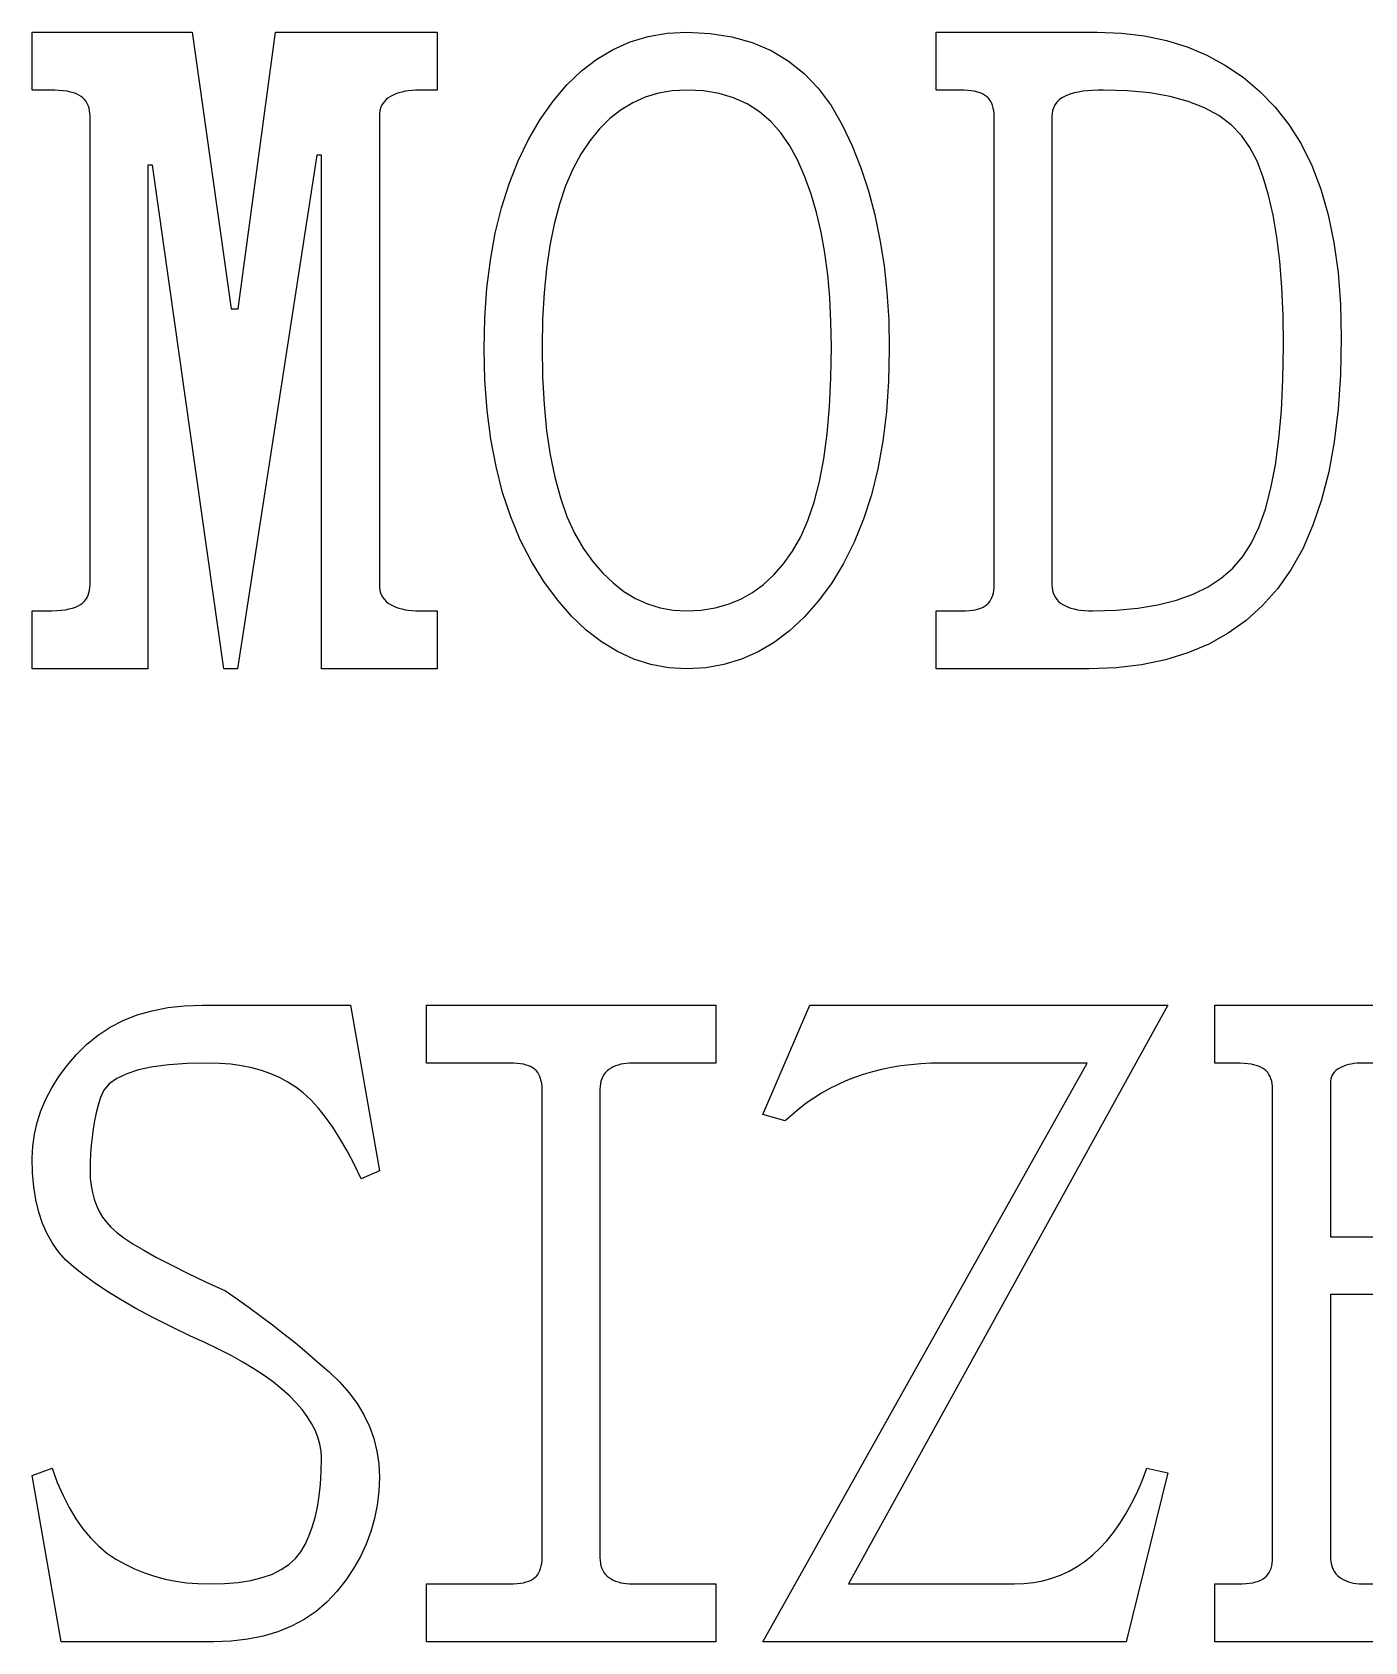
# Model space of a CAD drawing. Extents: x -210 to 210, y -160 to 160.
# Drawn here: x -179.92 to -172.72, y -134.67 to -125.98 of the extents above; entities that cross this region are included whole.
import ezdxf

# ---------------------------------------------------------------- set-up
doc = ezdxf.new("R2010")
doc.units = 0
doc.header["$MEASUREMENT"] = 0
doc.layers.get('0').update_dxf_attribs({"linetype": 'CONTINUOUS'})

msp = doc.modelspace()

# ---------------------------------------------------------------- linework, layer by layer
for points in [[(-178.042363, -128.963564), (-178.041621, -128.979385), (-178.041621, -128.979385), (-178.039297, -128.994199), (-178.039297, -128.994199), (-178.035605, -129.008057), (-178.035605, -129.008057), (-178.030273, -129.020977), (-178.030273, -129.020977), (-178.023496, -129.032891), (-178.023496, -129.032891), (-178.015254, -129.043857), (-178.015254, -129.043857), (-178.005449, -129.053857), (-178.005449, -129.053857), (-177.994141, -129.06291), (-177.994141, -129.06291), (-177.981309, -129.070996), (-177.981309, -129.070996), (-177.967363, -129.078184), (-177.967363, -129.078184), (-177.952656, -129.084482), (-177.952656, -129.084482), (-177.937129, -129.09), (-177.937129, -129.09), (-177.920781, -129.094619), (-177.920781, -129.094619), (-177.903691, -129.098418), (-177.903691, -129.098418), (-177.885859, -129.101377), (-177.885859, -129.101377), (-177.867168, -129.103496), (-177.867168, -129.103496), (-177.847715, -129.104746), (-177.847715, -129.104746), (-177.82752, -129.105166), (-177.82752, -129.105166), (-177.729863, -129.105166), (-177.729863, -129.105166), (-177.729863, -129.417656), (-177.729863, -129.417656), (-178.354863, -129.417656), (-178.354863, -129.417656), (-178.354863, -129.105166), (-178.354863, -129.105166), (-178.354863, -129.104717), (-178.354863, -129.104717), (-178.354863, -129.103359), (-178.354863, -129.103359), (-178.354863, -129.101094), (-178.354863, -129.101094), (-178.354863, -129.09792), (-178.354863, -129.09792), (-178.354863, -129.093857), (-178.354863, -129.093857), (-178.354863, -129.088896), (-178.354863, -129.088896), (-178.354863, -129.083008), (-178.354863, -129.083008), (-178.354863, -129.07624), (-178.354863, -129.07624), (-178.354863, -129.068555), (-178.354863, -129.068555), (-178.354863, -129.060049), (-178.354863, -129.060049), (-178.354863, -129.050703), (-178.354863, -129.050703), (-178.354863, -129.040615), (-178.354863, -129.040615), (-178.354863, -129.029717), (-178.354863, -129.029717), (-178.354863, -129.018057), (-178.354863, -129.018057), (-178.354863, -129.005615), (-178.354863, -129.005615), (-178.354863, -128.992393), (-178.354863, -128.992393), (-178.354863, -128.978359), (-178.354863, -128.978359), (-178.354863, -128.963564), (-178.354863, -128.963564), (-178.354863, -126.644238), (-178.354863, -126.644238), (-178.379277, -126.644238), (-178.379277, -126.644238), (-178.808984, -129.417656), (-178.808984, -129.417656), (-178.882188, -129.417656), (-178.882188, -129.417656), (-179.267949, -126.697939), (-179.267949, -126.697939), (-179.292363, -126.697939), (-179.292363, -126.697939), (-179.292363, -128.963564), (-179.292363, -128.963564), (-179.292363, -128.978359), (-179.292363, -128.978359), (-179.292363, -128.992393), (-179.292363, -128.992393), (-179.292363, -129.005615), (-179.292363, -129.005615), (-179.292363, -129.018057), (-179.292363, -129.018057), (-179.292363, -129.029717), (-179.292363, -129.029717), (-179.292363, -129.040615), (-179.292363, -129.040615), (-179.292363, -129.050703), (-179.292363, -129.050703), (-179.292363, -129.060049), (-179.292363, -129.060049), (-179.292363, -129.068555), (-179.292363, -129.068555), (-179.292363, -129.07624), (-179.292363, -129.07624), (-179.292363, -129.083008), (-179.292363, -129.083008), (-179.292363, -129.088896), (-179.292363, -129.088896), (-179.292363, -129.093857), (-179.292363, -129.093857), (-179.292363, -129.09792), (-179.292363, -129.09792), (-179.292363, -129.101094), (-179.292363, -129.101094), (-179.292363, -129.103359), (-179.292363, -129.103359), (-179.292363, -129.104717), (-179.292363, -129.104717), (-179.292363, -129.105166), (-179.292363, -129.105166), (-179.292363, -129.417656), (-179.292363, -129.417656), (-179.917363, -129.417656), (-179.917363, -129.417656), (-179.917363, -129.105166), (-179.917363, -129.105166), (-179.839238, -129.105166), (-179.839238, -129.105166), (-179.810918, -129.104746), (-179.810918, -129.104746), (-179.784629, -129.103496), (-179.784629, -129.103496), (-179.760234, -129.101377), (-179.760234, -129.101377), (-179.737891, -129.098418), (-179.737891, -129.098418), (-179.717598, -129.094619), (-179.717598, -129.094619), (-179.699219, -129.09), (-179.699219, -129.09), (-179.682832, -129.084482), (-179.682832, -129.084482), (-179.668516, -129.078184), (-179.668516, -129.078184), (-179.656113, -129.070996), (-179.656113, -129.070996), (-179.645371, -129.06291), (-179.645371, -129.06291), (-179.635859, -129.053857), (-179.635859, -129.053857), (-179.627637, -129.043857), (-179.627637, -129.043857), (-179.620645, -129.032891), (-179.620645, -129.032891), (-179.615, -129.020977), (-179.615, -129.020977), (-179.610527, -129.008057), (-179.610527, -129.008057), (-179.607422, -128.994199), (-179.607422, -128.994199), (-179.605488, -128.979385), (-179.605488, -128.979385), (-179.604863, -128.963564), (-179.604863, -128.963564), (-179.604863, -126.434277), (-179.604863, -126.434277), (-179.605488, -126.418486), (-179.605488, -126.418486), (-179.607324, -126.403643), (-179.607324, -126.403643), (-179.610293, -126.389785), (-179.610293, -126.389785), (-179.614492, -126.376885), (-179.614492, -126.376885), (-179.619941, -126.364951), (-179.619941, -126.364951), (-179.626582, -126.353994), (-179.626582, -126.353994), (-179.634375, -126.343984), (-179.634375, -126.343984), (-179.643438, -126.334932), (-179.643438, -126.334932), (-179.653672, -126.326855), (-179.653672, -126.326855), (-179.66541, -126.319678), (-179.66541, -126.319678), (-179.67875, -126.31334), (-179.67875, -126.31334), (-179.693828, -126.307861), (-179.693828, -126.307861), (-179.710566, -126.303223), (-179.710566, -126.303223), (-179.729004, -126.299424), (-179.729004, -126.299424), (-179.749141, -126.296475), (-179.749141, -126.296475), (-179.771016, -126.294355), (-179.771016, -126.294355), (-179.794512, -126.293096), (-179.794512, -126.293096), (-179.819707, -126.292676), (-179.819707, -126.292676), (-179.917363, -126.292676), (-179.917363, -126.292676), (-179.917363, -125.980186), (-179.917363, -125.980186), (-179.053105, -125.980186), (-179.053105, -125.980186), (-178.843145, -127.474307), (-178.843145, -127.474307), (-178.804082, -127.474307), (-178.804082, -127.474307), (-178.603867, -125.980186), (-178.603867, -125.980186), (-177.729863, -125.980186), (-177.729863, -125.980186), (-177.729863, -126.292676), (-177.729863, -126.292676), (-177.82752, -126.292676), (-177.82752, -126.292676), (-177.847715, -126.293096), (-177.847715, -126.293096), (-177.867168, -126.294355), (-177.867168, -126.294355), (-177.885859, -126.296475), (-177.885859, -126.296475), (-177.903691, -126.299424), (-177.903691, -126.299424), (-177.920781, -126.303223), (-177.920781, -126.303223), (-177.937129, -126.307861), (-177.937129, -126.307861), (-177.952656, -126.31334), (-177.952656, -126.31334), (-177.967363, -126.319678), (-177.967363, -126.319678), (-177.981309, -126.326855), (-177.981309, -126.326855), (-177.994141, -126.334932), (-177.994141, -126.334932), (-178.005449, -126.343984), (-178.005449, -126.343984), (-178.015254, -126.353994), (-178.015254, -126.353994), (-178.023496, -126.364951), (-178.023496, -126.364951), (-178.030273, -126.376885), (-178.030273, -126.376885), (-178.035605, -126.389785), (-178.035605, -126.389785), (-178.039297, -126.403643), (-178.039297, -126.403643), (-178.041621, -126.418486), (-178.041621, -126.418486), (-178.042363, -126.434277), (-178.042363, -126.434277), (-178.042363, -128.963564)], [(-175.28832, -127.68915), (-175.292227, -127.863945), (-175.292227, -127.863945), (-175.30375, -128.030225), (-175.30375, -128.030225), (-175.323047, -128.188018), (-175.323047, -128.188018), (-175.350098, -128.337295), (-175.350098, -128.337295), (-175.384766, -128.478096), (-175.384766, -128.478096), (-175.427246, -128.610391), (-175.427246, -128.610391), (-175.477422, -128.73416), (-175.477422, -128.73416), (-175.535273, -128.849463), (-175.535273, -128.849463), (-175.60082, -128.95624), (-175.60082, -128.95624), (-175.672227, -129.053086), (-175.672227, -129.053086), (-175.747441, -129.138516), (-175.747441, -129.138516), (-175.826562, -129.212588), (-175.826562, -129.212588), (-175.909512, -129.275244), (-175.909512, -129.275244), (-175.996328, -129.326523), (-175.996328, -129.326523), (-176.086973, -129.366396), (-176.086973, -129.366396), (-176.181523, -129.394893), (-176.181523, -129.394893), (-176.279844, -129.411982), (-176.279844, -129.411982), (-176.38207, -129.417656), (-176.38207, -129.417656), (-176.480352, -129.411865), (-176.480352, -129.411865), (-176.575488, -129.394414), (-176.575488, -129.394414), (-176.66748, -129.365313), (-176.66748, -129.365313), (-176.756367, -129.3246), (-176.756367, -129.3246), (-176.842012, -129.272256), (-176.842012, -129.272256), (-176.924609, -129.208252), (-176.924609, -129.208252), (-177.004082, -129.132617), (-177.004082, -129.132617), (-177.080371, -129.0454), (-177.080371, -129.0454), (-177.153555, -128.946484), (-177.153555, -128.946484), (-177.221172, -128.837881), (-177.221172, -128.837881), (-177.280879, -128.721504), (-177.280879, -128.721504), (-177.332637, -128.597354), (-177.332637, -128.597354), (-177.376406, -128.465439), (-177.376406, -128.465439), (-177.412227, -128.325742), (-177.412227, -128.325742), (-177.440059, -128.178242), (-177.440059, -128.178242), (-177.45998, -128.022998), (-177.45998, -128.022998), (-177.471855, -127.859961), (-177.471855, -127.859961), (-177.47582, -127.68915), (-177.47582, -127.68915), (-177.472109, -127.522451), (-177.472109, -127.522451), (-177.460938, -127.363027), (-177.460938, -127.363027), (-177.442188, -127.210918), (-177.442188, -127.210918), (-177.416035, -127.066104), (-177.416035, -127.066104), (-177.382441, -126.928555), (-177.382441, -126.928555), (-177.341328, -126.79832), (-177.341328, -126.79832), (-177.292734, -126.675381), (-177.292734, -126.675381), (-177.236641, -126.559717), (-177.236641, -126.559717), (-177.173086, -126.451357), (-177.173086, -126.451357), (-177.103516, -126.352461), (-177.103516, -126.352461), (-177.029395, -126.265215), (-177.029395, -126.265215), (-176.950684, -126.1896), (-176.950684, -126.1896), (-176.867363, -126.125605), (-176.867363, -126.125605), (-176.779473, -126.073242), (-176.779473, -126.073242), (-176.687012, -126.03252), (-176.687012, -126.03252), (-176.58998, -126.003447), (-176.58998, -126.003447), (-176.488281, -125.985996), (-176.488281, -125.985996), (-176.38207, -125.980186), (-176.38207, -125.980186), (-176.255977, -125.986357), (-176.255977, -125.986357), (-176.138066, -126.004893), (-176.138066, -126.004893), (-176.028379, -126.035781), (-176.028379, -126.035781), (-175.926875, -126.079023), (-175.926875, -126.079023), (-175.833555, -126.134648), (-175.833555, -126.134648), (-175.748418, -126.202617), (-175.748418, -126.202617), (-175.671504, -126.28292), (-175.671504, -126.28292), (-175.602773, -126.375615), (-175.602773, -126.375615), (-175.542227, -126.480654), (-175.542227, -126.480654), (-175.488926, -126.594443), (-175.488926, -126.594443), (-175.441973, -126.713369), (-175.441973, -126.713369), (-175.401172, -126.837383), (-175.401172, -126.837383), (-175.366699, -126.966523), (-175.366699, -126.966523), (-175.338516, -127.100791), (-175.338516, -127.100791), (-175.316504, -127.240225), (-175.316504, -127.240225), (-175.300898, -127.384756), (-175.300898, -127.384756), (-175.291484, -127.534375), (-175.291484, -127.534375), (-175.28832, -127.68915)], [(-174.721875, -126.434277), (-174.722363, -126.418486), (-174.722363, -126.418486), (-174.723887, -126.403643), (-174.723887, -126.403643), (-174.726445, -126.389785), (-174.726445, -126.389785), (-174.73002, -126.376885), (-174.73002, -126.376885), (-174.734688, -126.364951), (-174.734688, -126.364951), (-174.740293, -126.353994), (-174.740293, -126.353994), (-174.746953, -126.343984), (-174.746953, -126.343984), (-174.754629, -126.334932), (-174.754629, -126.334932), (-174.763359, -126.326855), (-174.763359, -126.326855), (-174.77332, -126.319678), (-174.77332, -126.319678), (-174.784785, -126.31334), (-174.784785, -126.31334), (-174.797813, -126.307861), (-174.797813, -126.307861), (-174.812324, -126.303223), (-174.812324, -126.303223), (-174.828301, -126.299424), (-174.828301, -126.299424), (-174.84582, -126.296475), (-174.84582, -126.296475), (-174.864863, -126.294355), (-174.864863, -126.294355), (-174.885371, -126.293096), (-174.885371, -126.293096), (-174.907402, -126.292676), (-174.907402, -126.292676), (-175.034355, -126.292676), (-175.034355, -126.292676), (-175.034355, -125.980186), (-175.034355, -125.980186), (-174.165215, -125.980186), (-174.165215, -125.980186), (-174.034707, -125.985146), (-174.034707, -125.985146), (-173.910215, -126.000059), (-173.910215, -126.000059), (-173.79168, -126.024912), (-173.79168, -126.024912), (-173.679082, -126.059756), (-173.679082, -126.059756), (-173.5725, -126.104502), (-173.5725, -126.104502), (-173.471855, -126.159209), (-173.471855, -126.159209), (-173.377187, -126.223857), (-173.377187, -126.223857), (-173.288438, -126.298457), (-173.288438, -126.298457), (-173.205762, -126.383008), (-173.205762, -126.383008), (-173.13043, -126.477988), (-173.13043, -126.477988), (-173.063984, -126.583857), (-173.063984, -126.583857), (-173.006348, -126.700654), (-173.006348, -126.700654), (-172.957637, -126.828359), (-172.957637, -126.828359), (-172.917734, -126.966982), (-172.917734, -126.966982), (-172.886719, -127.116504), (-172.886719, -127.116504), (-172.864551, -127.276953), (-172.864551, -127.276953), (-172.851328, -127.448301), (-172.851328, -127.448301), (-172.846855, -127.630566), (-172.846855, -127.630566), (-172.851094, -127.82958), (-172.851094, -127.82958), (-172.863828, -128.016484), (-172.863828, -128.016484), (-172.885137, -128.19126), (-172.885137, -128.19126), (-172.914863, -128.353955), (-172.914863, -128.353955), (-172.953105, -128.504502), (-172.953105, -128.504502), (-172.999883, -128.64292), (-172.999883, -128.64292), (-173.055137, -128.769268), (-173.055137, -128.769268), (-173.118809, -128.883447), (-173.118809, -128.883447), (-173.191094, -128.985537), (-173.191094, -128.985537), (-173.271641, -129.07624), (-173.271641, -129.07624), (-173.360371, -129.15626), (-173.360371, -129.15626), (-173.457207, -129.225615), (-173.457207, -129.225615), (-173.562188, -129.284307), (-173.562188, -129.284307), (-173.675293, -129.332305), (-173.675293, -129.332305), (-173.796562, -129.369648), (-173.796562, -129.369648), (-173.925957, -129.396338), (-173.925957, -129.396338), (-174.063477, -129.412354), (-174.063477, -129.412354), (-174.20916, -129.417656), (-174.20916, -129.417656), (-175.034355, -129.417656), (-175.034355, -129.417656), (-175.034355, -129.105166), (-175.034355, -129.105166), (-174.897637, -129.105166), (-174.897637, -129.105166), (-174.876641, -129.104746), (-174.876641, -129.104746), (-174.857129, -129.103496), (-174.857129, -129.103496), (-174.839043, -129.101377), (-174.839043, -129.101377), (-174.822383, -129.098418), (-174.822383, -129.098418), (-174.807168, -129.094619), (-174.807168, -129.094619), (-174.793438, -129.09), (-174.793438, -129.09), (-174.781172, -129.084482), (-174.781172, -129.084482), (-174.770332, -129.078184), (-174.770332, -129.078184), (-174.760918, -129.070996), (-174.760918, -129.070996), (-174.752676, -129.06291), (-174.752676, -129.06291), (-174.745488, -129.053857), (-174.745488, -129.053857), (-174.739199, -129.043857), (-174.739199, -129.043857), (-174.733887, -129.032891), (-174.733887, -129.032891), (-174.729551, -129.020977), (-174.729551, -129.020977), (-174.726172, -129.008057), (-174.726172, -129.008057), (-174.72375, -128.994199), (-174.72375, -128.994199), (-174.722363, -128.979385), (-174.722363, -128.979385), (-174.721875, -128.963564), (-174.721875, -128.963564), (-174.721875, -126.434277)], [(-177.16332, -127.679395), (-177.160645, -127.840381), (-177.160645, -127.840381), (-177.152363, -127.991289), (-177.152363, -127.991289), (-177.138691, -128.132139), (-177.138691, -128.132139), (-177.119434, -128.26291), (-177.119434, -128.26291), (-177.094785, -128.383633), (-177.094785, -128.383633), (-177.064551, -128.494277), (-177.064551, -128.494277), (-177.028926, -128.594844), (-177.028926, -128.594844), (-176.987793, -128.685352), (-176.987793, -128.685352), (-176.941191, -128.765811), (-176.941191, -128.765811), (-176.890371, -128.837021), (-176.890371, -128.837021), (-176.836797, -128.899883), (-176.836797, -128.899883), (-176.780313, -128.954355), (-176.780313, -128.954355), (-176.721074, -129.00043), (-176.721074, -129.00043), (-176.658945, -129.038145), (-176.658945, -129.038145), (-176.593965, -129.067461), (-176.593965, -129.067461), (-176.526172, -129.088398), (-176.526172, -129.088398), (-176.455566, -129.100977), (-176.455566, -129.100977), (-176.38207, -129.105166), (-176.38207, -129.105166), (-176.303711, -129.101191), (-176.303711, -129.101191), (-176.229004, -129.089268), (-176.229004, -129.089268), (-176.158027, -129.069355), (-176.158027, -129.069355), (-176.09082, -129.041504), (-176.09082, -129.041504), (-176.027363, -129.005713), (-176.027363, -129.005713), (-175.967598, -128.961934), (-175.967598, -128.961934), (-175.911621, -128.910215), (-175.911621, -128.910215), (-175.859375, -128.850537), (-175.859375, -128.850537), (-175.810781, -128.7829), (-175.810781, -128.7829), (-175.766719, -128.705625), (-175.766719, -128.705625), (-175.727852, -128.617002), (-175.727852, -128.617002), (-175.69416, -128.51708), (-175.69416, -128.51708), (-175.665645, -128.405781), (-175.665645, -128.405781), (-175.642363, -128.283184), (-175.642363, -128.283184), (-175.624141, -128.149229), (-175.624141, -128.149229), (-175.611211, -128.003955), (-175.611211, -128.003955), (-175.603438, -127.847344), (-175.603438, -127.847344), (-175.60082, -127.679395), (-175.60082, -127.679395), (-175.603105, -127.543506), (-175.603105, -127.543506), (-175.609766, -127.413672), (-175.609766, -127.413672), (-175.620918, -127.289844), (-175.620918, -127.289844), (-175.636563, -127.172051), (-175.636563, -127.172051), (-175.656621, -127.060293), (-175.656621, -127.060293), (-175.681152, -126.95459), (-175.681152, -126.95459), (-175.710137, -126.854863), (-175.710137, -126.854863), (-175.743594, -126.761182), (-175.743594, -126.761182), (-175.781465, -126.673516), (-175.781465, -126.673516), (-175.82459, -126.593604), (-175.82459, -126.593604), (-175.873633, -126.523066), (-175.873633, -126.523066), (-175.928516, -126.461934), (-175.928516, -126.461934), (-175.989375, -126.410215), (-175.989375, -126.410215), (-176.056094, -126.3679), (-176.056094, -126.3679), (-176.12875, -126.33499), (-176.12875, -126.33499), (-176.207266, -126.311484), (-176.207266, -126.311484), (-176.291758, -126.297383), (-176.291758, -126.297383), (-176.38207, -126.292676), (-176.38207, -126.292676), (-176.460508, -126.296953), (-176.460508, -126.296953), (-176.535215, -126.309785), (-176.535215, -126.309785), (-176.60623, -126.331191), (-176.60623, -126.331191), (-176.673398, -126.361143), (-176.673398, -126.361143), (-176.736875, -126.399678), (-176.736875, -126.399678), (-176.796641, -126.446758), (-176.796641, -126.446758), (-176.852598, -126.502393), (-176.852598, -126.502393), (-176.904844, -126.566602), (-176.904844, -126.566602), (-176.953359, -126.639365), (-176.953359, -126.639365), (-176.997441, -126.720693), (-176.997441, -126.720693), (-177.036367, -126.810547), (-177.036367, -126.810547), (-177.070078, -126.908984), (-177.070078, -126.908984), (-177.098516, -127.015996), (-177.098516, -127.015996), (-177.121875, -127.131553), (-177.121875, -127.131553), (-177.14002, -127.255664), (-177.14002, -127.255664), (-177.152969, -127.388359), (-177.152969, -127.388359), (-177.160762, -127.529609), (-177.160762, -127.529609), (-177.16332, -127.679395)], [(-173.159355, -127.674502), (-173.161621, -127.51082), (-173.161621, -127.51082), (-173.168281, -127.358262), (-173.168281, -127.358262), (-173.179434, -127.216895), (-173.179434, -127.216895), (-173.195078, -127.086641), (-173.195078, -127.086641), (-173.215078, -126.967568), (-173.215078, -126.967568), (-173.239609, -126.859609), (-173.239609, -126.859609), (-173.268672, -126.762852), (-173.268672, -126.762852), (-173.302109, -126.677197), (-173.302109, -126.677197), (-173.34002, -126.602734), (-173.34002, -126.602734), (-173.385508, -126.537646), (-173.385508, -126.537646), (-173.441523, -126.480234), (-173.441523, -126.480234), (-173.508184, -126.430479), (-173.508184, -126.430479), (-173.585449, -126.388359), (-173.585449, -126.388359), (-173.673359, -126.353906), (-173.673359, -126.353906), (-173.771855, -126.327129), (-173.771855, -126.327129), (-173.880977, -126.307998), (-173.880977, -126.307998), (-174.000762, -126.296494), (-174.000762, -126.296494), (-174.131016, -126.292676), (-174.131016, -126.292676), (-174.161621, -126.293096), (-174.161621, -126.293096), (-174.190391, -126.294355), (-174.190391, -126.294355), (-174.217285, -126.296475), (-174.217285, -126.296475), (-174.242422, -126.299424), (-174.242422, -126.299424), (-174.265762, -126.303223), (-174.265762, -126.303223), (-174.287266, -126.307861), (-174.287266, -126.307861), (-174.307012, -126.31334), (-174.307012, -126.31334), (-174.324883, -126.319678), (-174.324883, -126.319678), (-174.340996, -126.326855), (-174.340996, -126.326855), (-174.355352, -126.334932), (-174.355352, -126.334932), (-174.367988, -126.343984), (-174.367988, -126.343984), (-174.378984, -126.353994), (-174.378984, -126.353994), (-174.388242, -126.364951), (-174.388242, -126.364951), (-174.395879, -126.376885), (-174.395879, -126.376885), (-174.401738, -126.389785), (-174.401738, -126.389785), (-174.406016, -126.403643), (-174.406016, -126.403643), (-174.408516, -126.418486), (-174.408516, -126.418486), (-174.409355, -126.434277), (-174.409355, -126.434277), (-174.409355, -128.963564), (-174.409355, -128.963564), (-174.408613, -128.979385), (-174.408613, -128.979385), (-174.406484, -128.994199), (-174.406484, -128.994199), (-174.402813, -129.008057), (-174.402813, -129.008057), (-174.397773, -129.020977), (-174.397773, -129.020977), (-174.39123, -129.032891), (-174.39123, -129.032891), (-174.383301, -129.043857), (-174.383301, -129.043857), (-174.373887, -129.053857), (-174.373887, -129.053857), (-174.363047, -129.06291), (-174.363047, -129.06291), (-174.350762, -129.070996), (-174.350762, -129.070996), (-174.337168, -129.078184), (-174.337168, -129.078184), (-174.3225, -129.084482), (-174.3225, -129.084482), (-174.306816, -129.09), (-174.306816, -129.09), (-174.28998, -129.094619), (-174.28998, -129.094619), (-174.272109, -129.098418), (-174.272109, -129.098418), (-174.253125, -129.101377), (-174.253125, -129.101377), (-174.233027, -129.103496), (-174.233027, -129.103496), (-174.211855, -129.104746), (-174.211855, -129.104746), (-174.189629, -129.105166), (-174.189629, -129.105166), (-174.06293, -129.101563), (-174.06293, -129.101563), (-173.945391, -129.090693), (-173.945391, -129.090693), (-173.836973, -129.072607), (-173.836973, -129.072607), (-173.737793, -129.047305), (-173.737793, -129.047305), (-173.647695, -129.014756), (-173.647695, -129.014756), (-173.566777, -128.974961), (-173.566777, -128.974961), (-173.495059, -128.927949), (-173.495059, -128.927949), (-173.4325, -128.873672), (-173.4325, -128.873672), (-173.379082, -128.812197), (-173.379082, -128.812197), (-173.332969, -128.740283), (-173.332969, -128.740283), (-173.292227, -128.654766), (-173.292227, -128.654766), (-173.257031, -128.555596), (-173.257031, -128.555596), (-173.227168, -128.442793), (-173.227168, -128.442793), (-173.202754, -128.316406), (-173.202754, -128.316406), (-173.18375, -128.176348), (-173.18375, -128.176348), (-173.170156, -128.022705), (-173.170156, -128.022705), (-173.162051, -127.8554), (-173.162051, -127.8554), (-173.159355, -127.674502)], [(-179.062871, -133.021279), (-179.168574, -132.969902), (-179.168574, -132.969902), (-179.266602, -132.919893), (-179.266602, -132.919893), (-179.356934, -132.871289), (-179.356934, -132.871289), (-179.439512, -132.824023), (-179.439512, -132.824023), (-179.514395, -132.778193), (-179.514395, -132.778193), (-179.581563, -132.73375), (-179.581563, -132.73375), (-179.640996, -132.690684), (-179.640996, -132.690684), (-179.692695, -132.648994), (-179.692695, -132.648994), (-179.736699, -132.608701), (-179.736699, -132.608701), (-179.77459, -132.566709), (-179.77459, -132.566709), (-179.808027, -132.519971), (-179.808027, -132.519971), (-179.837012, -132.468447), (-179.837012, -132.468447), (-179.861563, -132.412178), (-179.861563, -132.412178), (-179.881641, -132.351113), (-179.881641, -132.351113), (-179.897285, -132.285361), (-179.897285, -132.285361), (-179.908438, -132.214785), (-179.908438, -132.214785), (-179.915156, -132.139443), (-179.915156, -132.139443), (-179.917363, -132.059385), (-179.917363, -132.059385), (-179.914453, -131.994609), (-179.914453, -131.994609), (-179.905508, -131.930488), (-179.905508, -131.930488), (-179.890762, -131.867051), (-179.890762, -131.867051), (-179.870117, -131.804238), (-179.870117, -131.804238), (-179.843516, -131.742119), (-179.843516, -131.742119), (-179.811016, -131.680684), (-179.811016, -131.680684), (-179.772578, -131.619883), (-179.772578, -131.619883), (-179.728281, -131.559746), (-179.728281, -131.559746), (-179.678125, -131.500303), (-179.678125, -131.500303), (-179.622441, -131.444443), (-179.622441, -131.444443), (-179.561875, -131.395146), (-179.561875, -131.395146), (-179.496309, -131.352441), (-179.496309, -131.352441), (-179.425898, -131.316309), (-179.425898, -131.316309), (-179.350488, -131.286738), (-179.350488, -131.286738), (-179.270137, -131.26373), (-179.270137, -131.26373), (-179.184824, -131.247314), (-179.184824, -131.247314), (-179.094609, -131.237451), (-179.094609, -131.237451), (-178.999375, -131.23418), (-178.999375, -131.23418), (-178.957246, -131.23418), (-178.957246, -131.23418), (-178.915703, -131.23418), (-178.915703, -131.23418), (-178.874629, -131.23418), (-178.874629, -131.23418), (-178.833984, -131.23418), (-178.833984, -131.23418), (-178.793809, -131.23418), (-178.793809, -131.23418), (-178.754141, -131.23418), (-178.754141, -131.23418), (-178.71498, -131.23418), (-178.71498, -131.23418), (-178.67627, -131.23418), (-178.67627, -131.23418), (-178.638047, -131.23418), (-178.638047, -131.23418), (-178.601172, -131.23418), (-178.601172, -131.23418), (-178.566641, -131.23418), (-178.566641, -131.23418), (-178.534395, -131.23418), (-178.534395, -131.23418), (-178.504434, -131.23418), (-178.504434, -131.23418), (-178.476797, -131.23418), (-178.476797, -131.23418), (-178.451406, -131.23418), (-178.451406, -131.23418), (-178.428359, -131.23418), (-178.428359, -131.23418), (-178.40752, -131.23418), (-178.40752, -131.23418), (-178.389043, -131.23418), (-178.389043, -131.23418), (-178.376152, -131.23418), (-178.376152, -131.23418), (-178.363613, -131.23418), (-178.363613, -131.23418), (-178.351309, -131.23418), (-178.351309, -131.23418), (-178.339355, -131.23418), (-178.339355, -131.23418), (-178.327676, -131.23418), (-178.327676, -131.23418), (-178.316348, -131.23418), (-178.316348, -131.23418), (-178.305293, -131.23418), (-178.305293, -131.23418), (-178.294492, -131.23418), (-178.294492, -131.23418), (-178.284063, -131.23418), (-178.284063, -131.23418), (-178.273828, -131.23418), (-178.273828, -131.23418), (-178.263789, -131.23418), (-178.263789, -131.23418), (-178.253906, -131.23418), (-178.253906, -131.23418), (-178.244238, -131.23418), (-178.244238, -131.23418), (-178.234766, -131.23418), (-178.234766, -131.23418), (-178.225469, -131.23418), (-178.225469, -131.23418), (-178.216328, -131.23418), (-178.216328, -131.23418), (-178.207402, -131.23418), (-178.207402, -131.23418), (-178.198613, -131.23418), (-178.198613, -131.23418), (-178.042363, -132.127744), (-178.042363, -132.127744), (-178.14002, -132.171689), (-178.14002, -132.171689), (-178.178125, -132.093223), (-178.178125, -132.093223), (-178.216563, -132.020605), (-178.216563, -132.020605), (-178.255313, -131.953848), (-178.255313, -131.953848), (-178.294316, -131.89293), (-178.294316, -131.89293), (-178.333691, -131.837871), (-178.333691, -131.837871), (-178.373281, -131.788623), (-178.373281, -131.788623), (-178.413203, -131.745264), (-178.413203, -131.745264), (-178.453496, -131.707744), (-178.453496, -131.707744), (-178.494023, -131.676074), (-178.494023, -131.676074), (-178.536094, -131.648916), (-178.536094, -131.648916), (-178.58082, -131.624941), (-178.58082, -131.624941), (-178.628301, -131.604199), (-178.628301, -131.604199), (-178.678477, -131.586611), (-178.678477, -131.586611), (-178.731387, -131.572246), (-178.731387, -131.572246), (-178.786992, -131.561055), (-178.786992, -131.561055), (-178.845313, -131.553086), (-178.845313, -131.553086), (-178.906387, -131.548281), (-178.906387, -131.548281), (-178.970098, -131.546689), (-178.970098, -131.546689), (-179.080449, -131.548984), (-179.080449, -131.548984), (-179.179238, -131.555859), (-179.179238, -131.555859), (-179.266602, -131.567285), (-179.266602, -131.567285), (-179.342402, -131.583301), (-179.342402, -131.583301), (-179.40668, -131.603945), (-179.40668, -131.603945), (-179.459492, -131.629141), (-179.459492, -131.629141), (-179.500762, -131.658926), (-179.500762, -131.658926), (-179.530449, -131.693271), (-179.530449, -131.693271), (-179.54873, -131.732227), (-179.54873, -131.732227), (-179.560488, -131.77376), (-179.560488, -131.77376), (-179.570918, -131.815898), (-179.570918, -131.815898), (-179.579902, -131.858613), (-179.579902, -131.858613), (-179.58752, -131.901982), (-179.58752, -131.901982), (-179.59375, -131.945928), (-179.59375, -131.945928), (-179.598613, -131.990479), (-179.598613, -131.990479), (-179.602051, -132.035615), (-179.602051, -132.035615), (-179.604121, -132.081377), (-179.604121, -132.081377), (-179.604863, -132.127744), (-179.604863, -132.127744), (-179.603438, -132.169111), (-179.603438, -132.169111), (-179.599297, -132.208613), (-179.599297, -132.208613), (-179.592402, -132.246289), (-179.592402, -132.246289), (-179.582637, -132.282051), (-179.582637, -132.282051), (-179.570176, -132.315938), (-179.570176, -132.315938), (-179.554922, -132.347998), (-179.554922, -132.347998), (-179.536934, -132.378174), (-179.536934, -132.378174), (-179.516113, -132.406475), (-179.516113, -132.406475), (-179.492559, -132.432891), (-179.492559, -132.432891), (-179.462715, -132.459814), (-179.462715, -132.459814), (-179.423086, -132.489561), (-179.423086, -132.489561), (-179.37373, -132.522148), (-179.37373, -132.522148), (-179.314551, -132.557559), (-179.314551, -132.557559), (-179.245723, -132.595811), (-179.245723, -132.595811), (-179.167012, -132.636904), (-179.167012, -132.636904), (-179.078633, -132.680801), (-179.078633, -132.680801), (-178.980391, -132.727549), (-178.980391, -132.727549), (-178.872441, -132.777158), (-178.872441, -132.777158), (-178.808594, -132.821113), (-178.808594, -132.821113), (-178.745234, -132.86623), (-178.745234, -132.86623), (-178.682246, -132.9125), (-178.682246, -132.9125), (-178.619766, -132.959902), (-178.619766, -132.959902), (-178.557617, -133.008477), (-178.557617, -133.008477), (-178.495918, -133.058145), (-178.495918, -133.058145), (-178.434629, -133.109014), (-178.434629, -133.109014), (-178.373789, -133.161006), (-178.373789, -133.161006), (-178.313359, -133.21415), (-178.313359, -133.21415), (-178.256484, -133.268926), (-178.256484, -133.268926), (-178.206289, -133.325801), (-178.206289, -133.325801), (-178.162793, -133.384775), (-178.162793, -133.384775), (-178.125977, -133.445869), (-178.125977, -133.445869), (-178.095879, -133.509082), (-178.095879, -133.509082), (-178.072441, -133.574395), (-178.072441, -133.574395), (-178.055723, -133.641807), (-178.055723, -133.641807), (-178.045723, -133.711387), (-178.045723, -133.711387), (-178.042363, -133.782998), (-178.042363, -133.782998), (-178.045156, -133.859102), (-178.045156, -133.859102), (-178.05373, -133.93335), (-178.05373, -133.93335), (-178.067871, -134.005723), (-178.067871, -134.005723), (-178.087637, -134.076191), (-178.087637, -134.076191), (-178.113164, -134.144814), (-178.113164, -134.144814), (-178.144375, -134.211611), (-178.144375, -134.211611), (-178.181152, -134.276494), (-178.181152, -134.276494), (-178.223691, -134.339521), (-178.223691, -134.339521), (-178.271855, -134.400693), (-178.271855, -134.400693), (-178.325391, -134.45751), (-178.325391, -134.45751), (-178.383984, -134.507744), (-178.383984, -134.507744), (-178.447637, -134.55126), (-178.447637, -134.55126), (-178.516367, -134.588018), (-178.516367, -134.588018), (-178.590156, -134.618135), (-178.590156, -134.618135), (-178.668945, -134.641572), (-178.668945, -134.641572), (-178.752949, -134.658311), (-178.752949, -134.658311), (-178.841855, -134.66835), (-178.841855, -134.66835), (-178.935918, -134.671689), (-178.935918, -134.671689), (-178.976797, -134.671689), (-178.976797, -134.671689), (-179.016895, -134.671689), (-179.016895, -134.671689), (-179.056309, -134.671689), (-179.056309, -134.671689), (-179.09502, -134.671689), (-179.09502, -134.671689), (-179.133047, -134.671689), (-179.133047, -134.671689), (-179.170293, -134.671689), (-179.170293, -134.671689), (-179.206797, -134.671689), (-179.206797, -134.671689), (-179.242617, -134.671689), (-179.242617, -134.671689), (-179.277715, -134.671689), (-179.277715, -134.671689), (-179.311582, -134.671689), (-179.311582, -134.671689), (-179.34377, -134.671689), (-179.34377, -134.671689), (-179.374238, -134.671689), (-179.374238, -134.671689), (-179.403105, -134.671689), (-179.403105, -134.671689), (-179.430195, -134.671689), (-179.430195, -134.671689), (-179.455684, -134.671689), (-179.455684, -134.671689), (-179.479375, -134.671689), (-179.479375, -134.671689), (-179.501465, -134.671689), (-179.501465, -134.671689), (-179.521855, -134.671689), (-179.521855, -134.671689), (-179.534785, -134.671689), (-179.534785, -134.671689), (-179.547617, -134.671689), (-179.547617, -134.671689), (-179.560371, -134.671689), (-179.560371, -134.671689), (-179.573008, -134.671689), (-179.573008, -134.671689), (-179.585449, -134.671689), (-179.585449, -134.671689), (-179.597773, -134.671689), (-179.597773, -134.671689), (-179.61002, -134.671689), (-179.61002, -134.671689), (-179.622168, -134.671689), (-179.622168, -134.671689), (-179.63416, -134.671689), (-179.63416, -134.671689), (-179.646367, -134.671689), (-179.646367, -134.671689), (-179.658984, -134.671689), (-179.658984, -134.671689), (-179.672129, -134.671689), (-179.672129, -134.671689), (-179.685723, -134.671689), (-179.685723, -134.671689), (-179.699824, -134.671689), (-179.699824, -134.671689), (-179.714492, -134.671689), (-179.714492, -134.671689), (-179.729512, -134.671689), (-179.729512, -134.671689), (-179.745059, -134.671689), (-179.745059, -134.671689), (-179.761133, -134.671689), (-179.761133, -134.671689), (-179.917363, -133.773252), (-179.917363, -133.773252), (-179.809941, -133.734199), (-179.809941, -133.734199), (-179.781563, -133.810635), (-179.781563, -133.810635), (-179.750762, -133.881611), (-179.750762, -133.881611), (-179.717402, -133.947119), (-179.717402, -133.947119), (-179.681641, -134.007129), (-179.681641, -134.007129), (-179.643438, -134.061631), (-179.643438, -134.061631), (-179.602637, -134.110693), (-179.602637, -134.110693), (-179.559434, -134.154248), (-179.559434, -134.154248), (-179.513789, -134.192314), (-179.513789, -134.192314), (-179.465703, -134.224902), (-179.465703, -134.224902), (-179.415527, -134.253086), (-179.415527, -134.253086), (-179.363945, -134.277939), (-179.363945, -134.277939), (-179.310781, -134.299502), (-179.310781, -134.299502), (-179.256191, -134.317744), (-179.256191, -134.317744), (-179.20002, -134.332646), (-179.20002, -134.332646), (-179.142363, -134.344248), (-179.142363, -134.344248), (-179.083184, -134.35252), (-179.083184, -134.35252), (-179.02248, -134.35751), (-179.02248, -134.35751), (-178.960332, -134.359199), (-178.960332, -134.359199), (-178.879023, -134.357021), (-178.879023, -134.357021), (-178.804316, -134.350615), (-178.804316, -134.350615), (-178.73625, -134.339902), (-178.73625, -134.339902), (-178.674824, -134.324941), (-178.674824, -134.324941), (-178.62, -134.305654), (-178.62, -134.305654), (-178.571875, -134.282129), (-178.571875, -134.282129), (-178.530313, -134.254307), (-178.530313, -134.254307), (-178.49543, -134.222227), (-178.49543, -134.222227), (-178.467188, -134.18585), (-178.467188, -134.18585), (-178.443594, -134.145361), (-178.443594, -134.145361), (-178.422793, -134.100947), (-178.422793, -134.100947), (-178.404785, -134.052637), (-178.404785, -134.052637), (-178.389512, -134.00041), (-178.389512, -134.00041), (-178.377012, -133.944248), (-178.377012, -133.944248), (-178.367324, -133.884189), (-178.367324, -133.884189), (-178.36041, -133.820195), (-178.36041, -133.820195), (-178.356211, -133.752305), (-178.356211, -133.752305), (-178.354863, -133.680479), (-178.354863, -133.680479), (-178.357012, -133.642559), (-178.357012, -133.642559), (-178.363398, -133.604746), (-178.363398, -133.604746), (-178.374141, -133.56708), (-178.374141, -133.56708), (-178.389102, -133.529512), (-178.389102, -133.529512), (-178.40832, -133.49208), (-178.40832, -133.49208), (-178.431875, -133.454785), (-178.431875, -133.454785), (-178.459727, -133.417578), (-178.459727, -133.417578), (-178.491816, -133.380488), (-178.491816, -133.380488), (-178.528203, -133.343564), (-178.528203, -133.343564), (-178.569023, -133.306787), (-178.569023, -133.306787), (-178.614492, -133.270244), (-178.614492, -133.270244), (-178.664688, -133.233936), (-178.664688, -133.233936), (-178.719395, -133.1979), (-178.719395, -133.1979), (-178.778828, -133.162109), (-178.778828, -133.162109), (-178.842891, -133.126523), (-178.842891, -133.126523), (-178.911563, -133.09123), (-178.911563, -133.09123), (-178.984863, -133.056123), (-178.984863, -133.056123), (-179.062871, -133.021279)], [(-177.78832, -131.546689), (-177.78832, -131.23418), (-177.78832, -131.23418), (-176.22582, -131.23418), (-176.22582, -131.23418), (-176.22582, -131.546689), (-176.22582, -131.546689), (-176.67502, -131.546689), (-176.67502, -131.546689), (-176.692051, -131.54709), (-176.692051, -131.54709), (-176.708379, -131.548359), (-176.708379, -131.548359), (-176.723887, -131.550488), (-176.723887, -131.550488), (-176.73873, -131.553428), (-176.73873, -131.553428), (-176.752813, -131.557227), (-176.752813, -131.557227), (-176.76625, -131.561865), (-176.76625, -131.561865), (-176.778887, -131.567363), (-176.778887, -131.567363), (-176.790781, -131.573682), (-176.790781, -131.573682), (-176.801992, -131.580859), (-176.801992, -131.580859), (-176.812266, -131.588926), (-176.812266, -131.588926), (-176.82127, -131.597979), (-176.82127, -131.597979), (-176.82916, -131.607979), (-176.82916, -131.607979), (-176.83582, -131.618945), (-176.83582, -131.618945), (-176.841191, -131.630879), (-176.841191, -131.630879), (-176.845469, -131.643789), (-176.845469, -131.643789), (-176.848438, -131.657646), (-176.848438, -131.657646), (-176.850215, -131.67249), (-176.850215, -131.67249), (-176.85082, -131.688281), (-176.85082, -131.688281), (-176.85082, -134.217578), (-176.85082, -134.217578), (-176.850215, -134.233389), (-176.850215, -134.233389), (-176.848438, -134.248193), (-176.848438, -134.248193), (-176.845469, -134.262051), (-176.845469, -134.262051), (-176.841191, -134.274971), (-176.841191, -134.274971), (-176.83582, -134.286895), (-176.83582, -134.286895), (-176.82916, -134.297861), (-176.82916, -134.297861), (-176.82127, -134.307881), (-176.82127, -134.307881), (-176.812266, -134.316904), (-176.812266, -134.316904), (-176.801992, -134.325), (-176.801992, -134.325), (-176.790781, -134.332178), (-176.790781, -134.332178), (-176.778887, -134.338496), (-176.778887, -134.338496), (-176.76625, -134.343994), (-176.76625, -134.343994), (-176.752813, -134.348613), (-176.752813, -134.348613), (-176.73873, -134.352412), (-176.73873, -134.352412), (-176.723887, -134.355381), (-176.723887, -134.355381), (-176.708379, -134.3575), (-176.708379, -134.3575), (-176.692051, -134.35875), (-176.692051, -134.35875), (-176.67502, -134.359199), (-176.67502, -134.359199), (-176.22582, -134.359199), (-176.22582, -134.359199), (-176.22582, -134.671689), (-176.22582, -134.671689), (-177.78832, -134.671689), (-177.78832, -134.671689), (-177.78832, -134.359199), (-177.78832, -134.359199), (-177.339102, -134.359199), (-177.339102, -134.359199), (-177.318125, -134.35875), (-177.318125, -134.35875), (-177.298613, -134.3575), (-177.298613, -134.3575), (-177.280508, -134.355381), (-177.280508, -134.355381), (-177.263906, -134.352412), (-177.263906, -134.352412), (-177.248711, -134.348613), (-177.248711, -134.348613), (-177.23498, -134.343994), (-177.23498, -134.343994), (-177.222637, -134.338496), (-177.222637, -134.338496), (-177.211797, -134.332178), (-177.211797, -134.332178), (-177.202383, -134.325), (-177.202383, -134.325), (-177.194219, -134.316904), (-177.194219, -134.316904), (-177.187031, -134.307881), (-177.187031, -134.307881), (-177.180723, -134.297861), (-177.180723, -134.297861), (-177.17541, -134.286895), (-177.17541, -134.286895), (-177.171074, -134.274971), (-177.171074, -134.274971), (-177.167734, -134.262051), (-177.167734, -134.262051), (-177.165293, -134.248193), (-177.165293, -134.248193), (-177.163828, -134.233389), (-177.163828, -134.233389), (-177.16332, -134.217578), (-177.16332, -134.217578), (-177.16332, -131.688281), (-177.16332, -131.688281), (-177.163828, -131.67249), (-177.163828, -131.67249), (-177.165293, -131.657646), (-177.165293, -131.657646), (-177.167734, -131.643789), (-177.167734, -131.643789), (-177.171074, -131.630879), (-177.171074, -131.630879), (-177.17541, -131.618945), (-177.17541, -131.618945), (-177.180723, -131.607979), (-177.180723, -131.607979), (-177.187031, -131.597979), (-177.187031, -131.597979), (-177.194219, -131.588926), (-177.194219, -131.588926), (-177.202383, -131.580859), (-177.202383, -131.580859), (-177.211797, -131.573682), (-177.211797, -131.573682), (-177.222637, -131.567363), (-177.222637, -131.567363), (-177.23498, -131.561865), (-177.23498, -131.561865), (-177.248711, -131.557227), (-177.248711, -131.557227), (-177.263906, -131.553428), (-177.263906, -131.553428), (-177.280508, -131.550488), (-177.280508, -131.550488), (-177.298613, -131.548359), (-177.298613, -131.548359), (-177.318125, -131.54709), (-177.318125, -131.54709), (-177.339102, -131.546689), (-177.339102, -131.546689), (-177.78832, -131.546689)], [(-174.614453, -134.359199), (-174.560977, -134.357246), (-174.560977, -134.357246), (-174.509023, -134.351445), (-174.509023, -134.351445), (-174.45875, -134.341807), (-174.45875, -134.341807), (-174.40998, -134.328311), (-174.40998, -134.328311), (-174.362793, -134.310947), (-174.362793, -134.310947), (-174.317168, -134.289746), (-174.317168, -134.289746), (-174.273066, -134.264648), (-174.273066, -134.264648), (-174.230605, -134.235723), (-174.230605, -134.235723), (-174.189629, -134.202939), (-174.189629, -134.202939), (-174.150313, -134.16626), (-174.150313, -134.16626), (-174.112676, -134.125752), (-174.112676, -134.125752), (-174.076777, -134.081396), (-174.076777, -134.081396), (-174.04252, -134.033184), (-174.04252, -134.033184), (-174.01, -133.981074), (-174.01, -133.981074), (-173.979121, -133.925137), (-173.979121, -133.925137), (-173.94998, -133.865352), (-173.94998, -133.865352), (-173.92248, -133.801699), (-173.92248, -133.801699), (-173.896641, -133.734199), (-173.896641, -133.734199), (-173.784355, -133.758604), (-173.784355, -133.758604), (-174.008984, -134.671689), (-174.008984, -134.671689), (-175.971875, -134.671689), (-175.971875, -134.671689), (-174.218926, -131.546689), (-174.218926, -131.546689), (-175.005059, -131.546689), (-175.005059, -131.546689), (-175.062012, -131.547646), (-175.062012, -131.547646), (-175.117813, -131.550518), (-175.117813, -131.550518), (-175.172422, -131.555361), (-175.172422, -131.555361), (-175.225957, -131.562109), (-175.225957, -131.562109), (-175.27832, -131.570801), (-175.27832, -131.570801), (-175.329473, -131.581396), (-175.329473, -131.581396), (-175.379512, -131.593945), (-175.379512, -131.593945), (-175.428477, -131.608398), (-175.428477, -131.608398), (-175.47623, -131.624805), (-175.47623, -131.624805), (-175.522813, -131.643115), (-175.522813, -131.643115), (-175.568125, -131.663379), (-175.568125, -131.663379), (-175.612188, -131.685557), (-175.612188, -131.685557), (-175.654902, -131.709678), (-175.654902, -131.709678), (-175.696406, -131.735723), (-175.696406, -131.735723), (-175.736699, -131.763701), (-175.736699, -131.763701), (-175.775625, -131.793574), (-175.775625, -131.793574), (-175.813359, -131.8254), (-175.813359, -131.8254), (-175.849785, -131.85918), (-175.849785, -131.85918), (-175.971875, -131.825), (-175.971875, -131.825), (-175.717969, -131.23418), (-175.717969, -131.23418), (-173.784355, -131.23418), (-173.784355, -131.23418), (-175.507969, -134.359199), (-175.507969, -134.359199), (-174.614453, -134.359199)], [(-173.530332, -131.546689), (-173.530332, -131.23418), (-173.530332, -131.23418), (-171.562559, -131.23418)], [(-171.557676, -134.671689), (-173.530332, -134.671689), (-173.530332, -134.671689), (-173.530332, -134.359199), (-173.530332, -134.359199), (-173.403379, -134.359199), (-173.403379, -134.359199), (-173.381367, -134.35875), (-173.381367, -134.35875), (-173.36084, -134.3575), (-173.36084, -134.3575), (-173.341797, -134.355381), (-173.341797, -134.355381), (-173.324355, -134.352412), (-173.324355, -134.352412), (-173.308281, -134.348613), (-173.308281, -134.348613), (-173.293809, -134.343994), (-173.293809, -134.343994), (-173.28082, -134.338496), (-173.28082, -134.338496), (-173.269355, -134.332178), (-173.269355, -134.332178), (-173.259355, -134.325), (-173.259355, -134.325), (-173.250625, -134.316904), (-173.250625, -134.316904), (-173.242949, -134.307881), (-173.242949, -134.307881), (-173.236328, -134.297861), (-173.236328, -134.297861), (-173.230625, -134.286895), (-173.230625, -134.286895), (-173.226074, -134.274971), (-173.226074, -134.274971), (-173.22248, -134.262051), (-173.22248, -134.262051), (-173.219902, -134.248193), (-173.219902, -134.248193), (-173.218379, -134.233389), (-173.218379, -134.233389), (-173.217813, -134.217578), (-173.217813, -134.217578), (-173.217813, -131.688281), (-173.217813, -131.688281), (-173.218379, -131.67249), (-173.218379, -131.67249), (-173.22002, -131.657646), (-173.22002, -131.657646), (-173.222715, -131.643789), (-173.222715, -131.643789), (-173.226563, -131.630879), (-173.226563, -131.630879), (-173.231445, -131.618945), (-173.231445, -131.618945), (-173.237363, -131.607979), (-173.237363, -131.607979), (-173.244453, -131.597979), (-173.244453, -131.597979), (-173.252559, -131.588926), (-173.252559, -131.588926), (-173.261777, -131.580859), (-173.261777, -131.580859), (-173.272402, -131.573682), (-173.272402, -131.573682), (-173.284688, -131.567363), (-173.284688, -131.567363), (-173.298711, -131.561865), (-173.298711, -131.561865), (-173.314355, -131.557227), (-173.314355, -131.557227), (-173.331719, -131.553428), (-173.331719, -131.553428), (-173.350762, -131.550488), (-173.350762, -131.550488), (-173.371523, -131.548359), (-173.371523, -131.548359), (-173.393926, -131.54709), (-173.393926, -131.54709), (-173.418008, -131.546689), (-173.418008, -131.546689), (-173.530332, -131.546689)], [(-172.17291, -131.546689), (-172.72957, -131.546689), (-172.72957, -131.546689), (-172.746582, -131.547002), (-172.746582, -131.547002), (-172.762832, -131.547998), (-172.762832, -131.547998), (-172.778379, -131.549658), (-172.778379, -131.549658), (-172.793203, -131.551982), (-172.793203, -131.551982), (-172.807324, -131.55498), (-172.807324, -131.55498), (-172.820684, -131.558613), (-172.820684, -131.558613), (-172.833379, -131.56293), (-172.833379, -131.56293), (-172.845313, -131.567891), (-172.845313, -131.567891), (-172.856504, -131.573516), (-172.856504, -131.573516), (-172.866758, -131.579814), (-172.866758, -131.579814), (-172.875801, -131.586807), (-172.875801, -131.586807), (-172.883672, -131.594424), (-172.883672, -131.594424), (-172.890254, -131.602715), (-172.890254, -131.602715), (-172.895684, -131.61168), (-172.895684, -131.61168), (-172.899902, -131.621289), (-172.899902, -131.621289), (-172.902949, -131.631553), (-172.902949, -131.631553), (-172.904766, -131.64249), (-172.904766, -131.64249), (-172.905332, -131.654102), (-172.905332, -131.654102), (-172.905332, -132.48418), (-172.905332, -132.48418), (-172.529355, -132.48418)], [(-172.529355, -132.796689), (-172.905332, -132.796689), (-172.905332, -132.796689), (-172.905332, -134.207813), (-172.905332, -134.207813), (-172.904766, -134.224648), (-172.904766, -134.224648), (-172.902949, -134.240498), (-172.902949, -134.240498), (-172.899902, -134.255273), (-172.899902, -134.255273), (-172.895684, -134.269043), (-172.895684, -134.269043), (-172.890254, -134.281797), (-172.890254, -134.281797), (-172.883672, -134.293516), (-172.883672, -134.293516), (-172.875801, -134.304229), (-172.875801, -134.304229), (-172.866758, -134.313896), (-172.866758, -134.313896), (-172.856504, -134.322559), (-172.856504, -134.322559), (-172.845313, -134.330215), (-172.845313, -134.330215), (-172.833613, -134.337012), (-172.833613, -134.337012), (-172.821289, -134.342891), (-172.821289, -134.342891), (-172.808281, -134.347891), (-172.808281, -134.347891), (-172.794766, -134.351943), (-172.794766, -134.351943), (-172.780605, -134.355098), (-172.780605, -134.355098), (-172.765801, -134.357363), (-172.765801, -134.357363), (-172.750449, -134.358721), (-172.750449, -134.358721), (-172.734434, -134.359199), (-172.734434, -134.359199), (-172.236387, -134.359199)]]:
    msp.add_lwpolyline(points)

doc.saveas('drawing.dxf')
